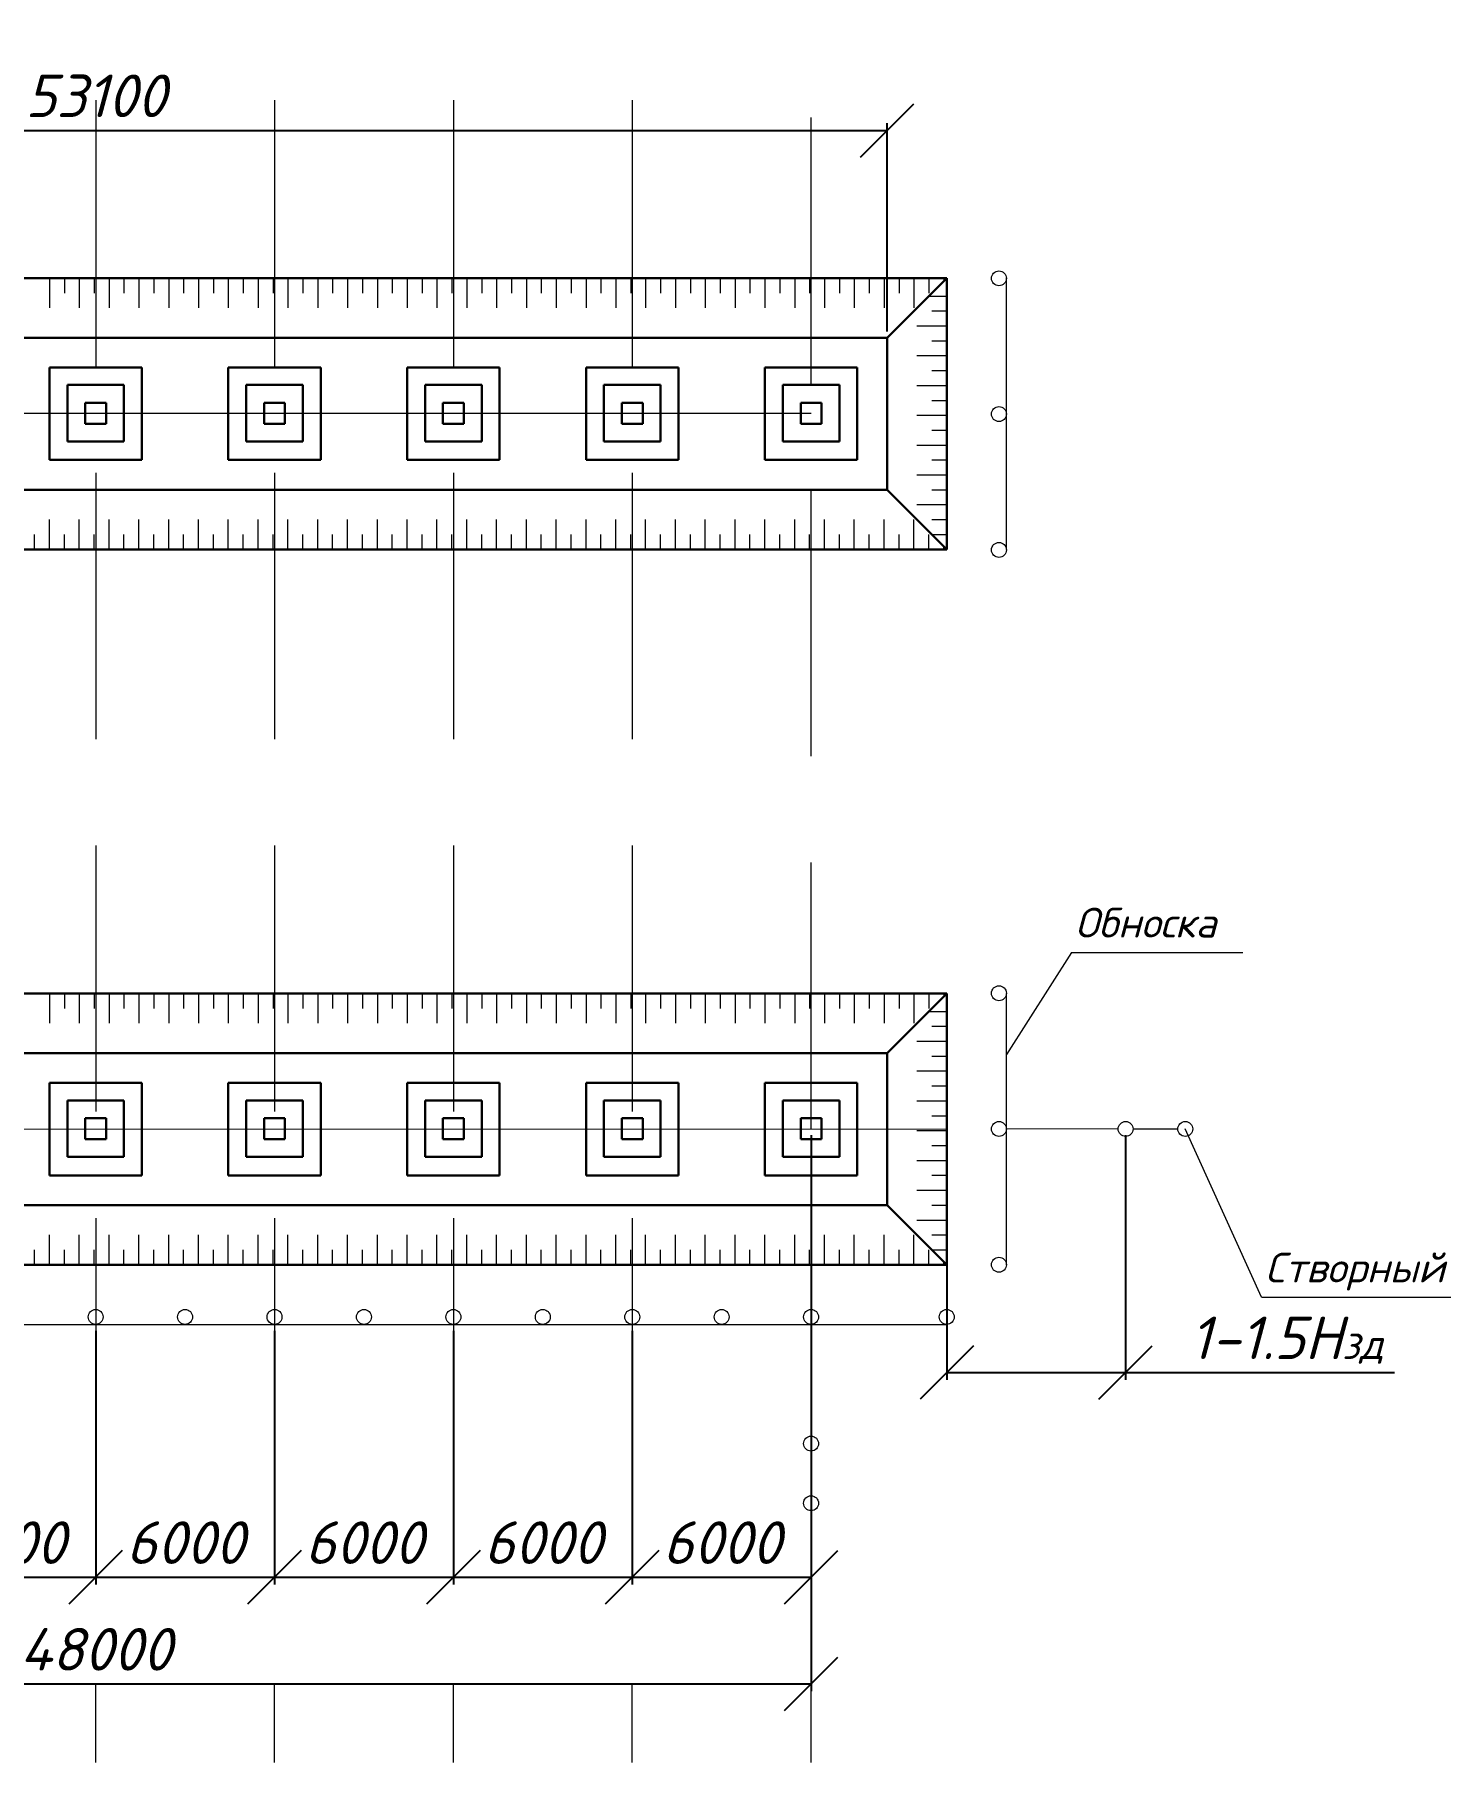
# Model space of a CAD drawing. Header units: millimetres. Extents: x 1422334 to 1587362, y 445536 to 446570.
# Drawn here: x 1586699.8 to 1586765.8, y 446402.8 to 446484 of the extents above; entities that cross this region are included whole.
import ezdxf

# ---------------------------------------------------------------- set-up
doc = ezdxf.new("R2010")
doc.units = ezdxf.units.MM
doc.header["$LTSCALE"] = 50
doc.linetypes.add('GOST2.303 4', pattern=[7, 5, -2, 0])
doc.layers.get('0').update_dxf_attribs({"lineweight": 13})
for name, color, linetype, lineweight in [('fund transh', 7, 'Continuous', 30), ('Линии склона', 7, 'Continuous', 30), ('оси траншей размеры', 7, 'Continuous', 13)]:
    doc.layers.add(name, color=color, linetype=linetype, lineweight=lineweight)
doc.styles.get("Standard").update_dxf_attribs({"font": 'isocpeui.ttf'})
doc.dimstyles.new('200', dxfattribs={"dimtxt": 2.5, "dimasz": 2.5, "dimexe": 0.3445, "dimexo": 0.3, "dimtad": 1, "dimlfac": 500, "dimtxsty": 'Standard', "dimblk": 'OBLIQUE', "dimcen": 2.5, "dimadec": 0, "dimazin": 0, "dimtfac": 1, "dimtmove": 0, "dimatfit": 3, "dimfxl": 1, "dimarcsym": 0})

# ---------------------------------------------------------------- blocks, each defined once
blk = doc.blocks.new('_Oblique')
at = {"color": 0, "linetype": 'ByBlock', "lineweight": -2}
blk.add_line((-0.5, -0.5), (0.5, 0.5), dxfattribs=at)
blk = doc.blocks.new('*D1813')
at = {"layer": 'Defpoints', "color": 0, "ltscale": 10000, "transparency": 16777216}
for p in [(1586669.073, 446432.604), (1586736.273, 446432.604), (1586736.273, 446406.525)]:
    blk.add_point(p, dxfattribs=at)
at = {"layer": 'оси траншей размеры', "color": 0, "lineweight": -2, "ltscale": 10000, "transparency": 16777216}
for p, q in [((1586669.073, 446432.304), (1586669.073, 446406.18)), ((1586736.273, 446432.304), (1586736.273, 446406.18)), ((1586669.073, 446406.525), (1586736.273, 446406.525))]:
    blk.add_line(p, q, dxfattribs=at)
at = {"layer": 'оси траншей размеры', "color": 0, "lineweight": -2, "ltscale": 10000, "transparency": 16777216, "xscale": 2.5, "yscale": 2.5, "zscale": 2.5, "rotation": 180}
blk.add_blockref('_Oblique', (1586669.073, 446406.525), dxfattribs=at)
at = {"layer": 'оси траншей размеры', "color": 0, "lineweight": -2, "ltscale": 10000, "transparency": 16777216, "xscale": 2.5, "yscale": 2.5, "zscale": 2.5}
blk.add_blockref('_Oblique', (1586736.273, 446406.525), dxfattribs=at)
at = {"layer": 'оси траншей размеры', "color": 0, "ltscale": 10000, "transparency": 16777216, "insert": (1586702.673, 446408.15), "char_height": 2, "attachment_point": 5}
blk.add_mtext('48000', dxfattribs=at)
blk = doc.blocks.new('*D1818')
at = {"layer": 'Defpoints', "color": 0, "ltscale": 10000, "transparency": 16777216}
for p in [(1586694.273, 446423.411), (1586702.673, 446423.411), (1586702.673, 446411.535)]:
    blk.add_point(p, dxfattribs=at)
at = {"layer": 'оси траншей размеры', "color": 0, "lineweight": -2, "ltscale": 10000, "transparency": 16777216}
for p, q in [((1586694.273, 446423.111), (1586694.273, 446411.191)), ((1586702.673, 446423.111), (1586702.673, 446411.191)), ((1586694.273, 446411.535), (1586702.673, 446411.535))]:
    blk.add_line(p, q, dxfattribs=at)
at = {"layer": 'оси траншей размеры', "color": 0, "lineweight": -2, "ltscale": 10000, "transparency": 16777216, "xscale": 2.5, "yscale": 2.5, "zscale": 2.5, "rotation": 180}
blk.add_blockref('_Oblique', (1586694.273, 446411.535), dxfattribs=at)
at = {"layer": 'оси траншей размеры', "color": 0, "lineweight": -2, "ltscale": 10000, "transparency": 16777216, "xscale": 2.5, "yscale": 2.5, "zscale": 2.5}
blk.add_blockref('_Oblique', (1586702.673, 446411.535), dxfattribs=at)
at = {"layer": 'оси траншей размеры', "color": 0, "ltscale": 10000, "transparency": 16777216, "insert": (1586698.473, 446413.16), "char_height": 2, "attachment_point": 5}
blk.add_mtext('6000', dxfattribs=at)
blk = doc.blocks.new('*D1819')
at = {"layer": 'Defpoints', "color": 0, "ltscale": 10000, "transparency": 16777216}
for p in [(1586702.673, 446423.411), (1586711.073, 446423.411), (1586711.073, 446411.535)]:
    blk.add_point(p, dxfattribs=at)
at = {"layer": 'оси траншей размеры', "color": 0, "lineweight": -2, "ltscale": 10000, "transparency": 16777216}
for p, q in [((1586702.673, 446423.111), (1586702.673, 446411.191)), ((1586711.073, 446423.111), (1586711.073, 446411.191)), ((1586702.673, 446411.535), (1586711.073, 446411.535))]:
    blk.add_line(p, q, dxfattribs=at)
at = {"layer": 'оси траншей размеры', "color": 0, "lineweight": -2, "ltscale": 10000, "transparency": 16777216, "xscale": 2.5, "yscale": 2.5, "zscale": 2.5, "rotation": 180}
blk.add_blockref('_Oblique', (1586702.673, 446411.535), dxfattribs=at)
at = {"layer": 'оси траншей размеры', "color": 0, "lineweight": -2, "ltscale": 10000, "transparency": 16777216, "xscale": 2.5, "yscale": 2.5, "zscale": 2.5}
blk.add_blockref('_Oblique', (1586711.073, 446411.535), dxfattribs=at)
at = {"layer": 'оси траншей размеры', "color": 0, "ltscale": 10000, "transparency": 16777216, "insert": (1586706.873, 446413.16), "char_height": 2, "attachment_point": 5}
blk.add_mtext('6000', dxfattribs=at)
blk = doc.blocks.new('*D1820')
at = {"layer": 'Defpoints', "color": 0, "ltscale": 10000, "transparency": 16777216}
for p in [(1586711.073, 446423.411), (1586719.473, 446423.411), (1586719.473, 446411.535)]:
    blk.add_point(p, dxfattribs=at)
at = {"layer": 'оси траншей размеры', "color": 0, "lineweight": -2, "ltscale": 10000, "transparency": 16777216}
for p, q in [((1586711.073, 446423.111), (1586711.073, 446411.191)), ((1586719.473, 446423.111), (1586719.473, 446411.191)), ((1586711.073, 446411.535), (1586719.473, 446411.535))]:
    blk.add_line(p, q, dxfattribs=at)
at = {"layer": 'оси траншей размеры', "color": 0, "lineweight": -2, "ltscale": 10000, "transparency": 16777216, "xscale": 2.5, "yscale": 2.5, "zscale": 2.5, "rotation": 180}
blk.add_blockref('_Oblique', (1586711.073, 446411.535), dxfattribs=at)
at = {"layer": 'оси траншей размеры', "color": 0, "lineweight": -2, "ltscale": 10000, "transparency": 16777216, "xscale": 2.5, "yscale": 2.5, "zscale": 2.5}
blk.add_blockref('_Oblique', (1586719.473, 446411.535), dxfattribs=at)
at = {"layer": 'оси траншей размеры', "color": 0, "ltscale": 10000, "transparency": 16777216, "insert": (1586715.273, 446413.16), "char_height": 2, "attachment_point": 5}
blk.add_mtext('6000', dxfattribs=at)
blk = doc.blocks.new('*D1821')
at = {"layer": 'Defpoints', "color": 0, "ltscale": 10000, "transparency": 16777216}
for p in [(1586719.473, 446423.411), (1586727.873, 446423.411), (1586727.873, 446411.535)]:
    blk.add_point(p, dxfattribs=at)
at = {"layer": 'оси траншей размеры', "color": 0, "lineweight": -2, "ltscale": 10000, "transparency": 16777216}
for p, q in [((1586719.473, 446423.111), (1586719.473, 446411.191)), ((1586727.873, 446423.111), (1586727.873, 446411.191)), ((1586719.473, 446411.535), (1586727.873, 446411.535))]:
    blk.add_line(p, q, dxfattribs=at)
at = {"layer": 'оси траншей размеры', "color": 0, "lineweight": -2, "ltscale": 10000, "transparency": 16777216, "xscale": 2.5, "yscale": 2.5, "zscale": 2.5, "rotation": 180}
blk.add_blockref('_Oblique', (1586719.473, 446411.535), dxfattribs=at)
at = {"layer": 'оси траншей размеры', "color": 0, "lineweight": -2, "ltscale": 10000, "transparency": 16777216, "xscale": 2.5, "yscale": 2.5, "zscale": 2.5}
blk.add_blockref('_Oblique', (1586727.873, 446411.535), dxfattribs=at)
at = {"layer": 'оси траншей размеры', "color": 0, "ltscale": 10000, "transparency": 16777216, "insert": (1586723.673, 446413.16), "char_height": 2, "attachment_point": 5}
blk.add_mtext('6000', dxfattribs=at)
blk = doc.blocks.new('*D1822')
at = {"layer": 'Defpoints', "color": 0, "ltscale": 10000, "transparency": 16777216}
for p in [(1586727.873, 446423.411), (1586736.273, 446423.411), (1586736.273, 446411.535)]:
    blk.add_point(p, dxfattribs=at)
at = {"layer": 'оси траншей размеры', "color": 0, "lineweight": -2, "ltscale": 10000, "transparency": 16777216}
for p, q in [((1586727.873, 446423.111), (1586727.873, 446411.191)), ((1586736.273, 446423.111), (1586736.273, 446411.191)), ((1586727.873, 446411.535), (1586736.273, 446411.535))]:
    blk.add_line(p, q, dxfattribs=at)
at = {"layer": 'оси траншей размеры', "color": 0, "lineweight": -2, "ltscale": 10000, "transparency": 16777216, "xscale": 2.5, "yscale": 2.5, "zscale": 2.5, "rotation": 180}
blk.add_blockref('_Oblique', (1586727.873, 446411.535), dxfattribs=at)
at = {"layer": 'оси траншей размеры', "color": 0, "lineweight": -2, "ltscale": 10000, "transparency": 16777216, "xscale": 2.5, "yscale": 2.5, "zscale": 2.5}
blk.add_blockref('_Oblique', (1586736.273, 446411.535), dxfattribs=at)
at = {"layer": 'оси траншей размеры', "color": 0, "ltscale": 10000, "transparency": 16777216, "insert": (1586732.073, 446413.16), "char_height": 2, "attachment_point": 5}
blk.add_mtext('6000', dxfattribs=at)
blk = doc.blocks.new('*D1823')
at = {"layer": 'Defpoints', "color": 0, "ltscale": 10000, "transparency": 16777216}
for p in [(1586742.643, 446432.591), (1586751.043, 446432.591), (1586751.043, 446421.156)]:
    blk.add_point(p, dxfattribs=at)
at = {"layer": 'оси траншей размеры', "color": 0, "lineweight": -2, "ltscale": 10000, "transparency": 16777216}
for p, q in [((1586742.643, 446432.291), (1586742.643, 446420.811)), ((1586751.043, 446432.291), (1586751.043, 446420.811)), ((1586742.643, 446421.156), (1586751.043, 446421.156)), ((1586751.043, 446421.156), (1586763.664, 446421.156))]:
    blk.add_line(p, q, dxfattribs=at)
at = {"layer": 'оси траншей размеры', "color": 0, "lineweight": -2, "ltscale": 10000, "transparency": 16777216, "xscale": 2.5, "yscale": 2.5, "zscale": 2.5, "rotation": 180}
blk.add_blockref('_Oblique', (1586742.643, 446421.156), dxfattribs=at)
at = {"layer": 'оси траншей размеры', "color": 0, "lineweight": -2, "ltscale": 10000, "transparency": 16777216, "xscale": 2.5, "yscale": 2.5, "zscale": 2.5}
blk.add_blockref('_Oblique', (1586751.043, 446421.156), dxfattribs=at)
at = {"layer": 'оси траншей размеры', "color": 0, "ltscale": 10000, "transparency": 16777216, "insert": (1586758.604, 446422.781), "char_height": 2, "attachment_point": 5}
blk.add_mtext('1-1.5H{\\H0.7x;\\S^ зд;}', dxfattribs=at)
blk = doc.blocks.new('*D2120')
at = {"layer": 'Defpoints', "color": 0, "ltscale": 10000, "transparency": 16777216}
for p in [(1586739.843, 446479.491), (1586665.503, 446469.751, -8264.643), (1586739.843, 446469.751, -8264.643)]:
    blk.add_point(p, dxfattribs=at)
at = {"layer": 'оси траншей размеры', "color": 0, "lineweight": -2, "ltscale": 10000, "transparency": 16777216}
for p, q in [((1586665.503, 446470.051), (1586665.503, 446479.835)), ((1586739.843, 446470.051), (1586739.843, 446479.835)), ((1586665.503, 446479.491), (1586739.843, 446479.491))]:
    blk.add_line(p, q, dxfattribs=at)
at = {"layer": 'оси траншей размеры', "color": 0, "lineweight": -2, "ltscale": 10000, "transparency": 16777216, "xscale": 2.5, "yscale": 2.5, "zscale": 2.5, "rotation": 180}
blk.add_blockref('_Oblique', (1586665.503, 446479.491), dxfattribs=at)
at = {"layer": 'оси траншей размеры', "color": 0, "lineweight": -2, "ltscale": 10000, "transparency": 16777216, "xscale": 2.5, "yscale": 2.5, "zscale": 2.5}
blk.add_blockref('_Oblique', (1586739.843, 446479.491), dxfattribs=at)
at = {"layer": 'оси траншей размеры', "color": 0, "ltscale": 10000, "transparency": 16777216, "insert": (1586702.673, 446481.116), "char_height": 2, "attachment_point": 5}
blk.add_mtext('53100', dxfattribs=at)

msp = doc.modelspace()

# ---------------------------------------------------------------- linework, layer by layer
at = {"layer": 'fund transh', "ltscale": 10000}
for p, q in [((1586704.842836, 446468.351392), (1586700.502836, 446468.351392)), ((1586700.502836, 446468.351392), (1586700.502836, 446464.011392)), ((1586704.842836, 446464.011392), (1586704.842836, 446468.351392)), ((1586713.242836, 446468.351392), (1586708.902836, 446468.351392)), ((1586708.902836, 446468.351392), (1586708.902836, 446464.011392)), ((1586713.242836, 446464.011392), (1586713.242836, 446468.351392)), ((1586721.642836, 446468.351392), (1586717.302836, 446468.351392)), ((1586717.302836, 446468.351392), (1586717.302836, 446464.011392)), ((1586721.642836, 446464.011392), (1586721.642836, 446468.351392)), ((1586730.042836, 446468.351392), (1586725.702836, 446468.351392)), ((1586725.702836, 446468.351392), (1586725.702836, 446464.011392)), ((1586730.042836, 446464.011392), (1586730.042836, 446468.351392)), ((1586738.442836, 446468.351392), (1586734.102836, 446468.351392)), ((1586734.102836, 446468.351392), (1586734.102836, 446464.011392)), ((1586738.442836, 446464.011392), (1586738.442836, 446468.351392)), ((1586701.342836, 446464.874447), (1586701.342836, 446467.534447)), ((1586701.342836, 446467.534447), (1586704.002836, 446467.534447)), ((1586704.002836, 446467.534447), (1586704.002836, 446464.874447)), ((1586709.742836, 446464.874447), (1586709.742836, 446467.534447)), ((1586709.742836, 446467.534447), (1586712.402836, 446467.534447)), ((1586712.402836, 446467.534447), (1586712.402836, 446464.874447)), ((1586718.142836, 446464.874447), (1586718.142836, 446467.534447)), ((1586718.142836, 446467.534447), (1586720.802836, 446467.534447)), ((1586720.802836, 446467.534447), (1586720.802836, 446464.874447)), ((1586726.542836, 446464.874447), (1586726.542836, 446467.534447)), ((1586726.542836, 446467.534447), (1586729.202836, 446467.534447)), ((1586729.202836, 446467.534447), (1586729.202836, 446464.874447)), ((1586734.942836, 446464.874447), (1586734.942836, 446467.534447)), ((1586734.942836, 446467.534447), (1586737.602836, 446467.534447)), ((1586737.602836, 446467.534447), (1586737.602836, 446464.874447)), ((1586702.182836, 446465.714447), (1586702.182836, 446466.694447)), ((1586702.182836, 446466.694447), (1586703.162836, 446466.694447)), ((1586703.162836, 446466.694447), (1586703.162836, 446465.714447)), ((1586710.582836, 446465.714447), (1586710.582836, 446466.694447)), ((1586710.582836, 446466.694447), (1586711.562836, 446466.694447)), ((1586711.562836, 446466.694447), (1586711.562836, 446465.714447)), ((1586718.982836, 446465.714447), (1586718.982836, 446466.694447)), ((1586718.982836, 446466.694447), (1586719.962836, 446466.694447)), ((1586719.962836, 446466.694447), (1586719.962836, 446465.714447)), ((1586727.382836, 446465.714447), (1586727.382836, 446466.694447)), ((1586727.382836, 446466.694447), (1586728.362836, 446466.694447)), ((1586728.362836, 446466.694447), (1586728.362836, 446465.714447)), ((1586735.782836, 446465.714447), (1586735.782836, 446466.694447)), ((1586735.782836, 446466.694447), (1586736.762836, 446466.694447)), ((1586736.762836, 446466.694447), (1586736.762836, 446465.714447)), ((1586703.162836, 446465.714447), (1586702.182836, 446465.714447)), ((1586711.562836, 446465.714447), (1586710.582836, 446465.714447)), ((1586719.962836, 446465.714447), (1586718.982836, 446465.714447)), ((1586728.362836, 446465.714447), (1586727.382836, 446465.714447)), ((1586736.762836, 446465.714447), (1586735.782836, 446465.714447)), ((1586704.002836, 446464.874447), (1586701.342836, 446464.874447)), ((1586712.402836, 446464.874447), (1586709.742836, 446464.874447)), ((1586720.802836, 446464.874447), (1586718.142836, 446464.874447)), ((1586729.202836, 446464.874447), (1586726.542836, 446464.874447)), ((1586737.602836, 446464.874447), (1586734.942836, 446464.874447)), ((1586700.502836, 446464.011392), (1586704.842836, 446464.011392)), ((1586708.902836, 446464.011392), (1586713.242836, 446464.011392)), ((1586717.302836, 446464.011392), (1586721.642836, 446464.011392)), ((1586725.702836, 446464.011392), (1586730.042836, 446464.011392)), ((1586734.102836, 446464.011392), (1586738.442836, 446464.011392)), ((1586704.842836, 446434.751392), (1586700.502836, 446434.751392)), ((1586700.502836, 446434.751392), (1586700.502836, 446430.411392)), ((1586704.842836, 446430.411392), (1586704.842836, 446434.751392)), ((1586713.242836, 446434.751392), (1586708.902836, 446434.751392)), ((1586708.902836, 446434.751392), (1586708.902836, 446430.411392)), ((1586713.242836, 446430.411392), (1586713.242836, 446434.751392)), ((1586721.642836, 446434.751392), (1586717.302836, 446434.751392)), ((1586717.302836, 446434.751392), (1586717.302836, 446430.411392)), ((1586721.642836, 446430.411392), (1586721.642836, 446434.751392)), ((1586730.042836, 446434.751392), (1586725.702836, 446434.751392)), ((1586725.702836, 446434.751392), (1586725.702836, 446430.411392)), ((1586730.042836, 446430.411392), (1586730.042836, 446434.751392)), ((1586738.442836, 446434.751392), (1586734.102836, 446434.751392)), ((1586734.102836, 446434.751392), (1586734.102836, 446430.411392)), ((1586738.442836, 446430.411392), (1586738.442836, 446434.751392)), ((1586701.342836, 446431.274447), (1586701.342836, 446433.934447)), ((1586701.342836, 446433.934447), (1586704.002836, 446433.934447)), ((1586704.002836, 446433.934447), (1586704.002836, 446431.274447)), ((1586709.742836, 446431.274447), (1586709.742836, 446433.934447)), ((1586709.742836, 446433.934447), (1586712.402836, 446433.934447)), ((1586712.402836, 446433.934447), (1586712.402836, 446431.274447)), ((1586718.142836, 446431.274447), (1586718.142836, 446433.934447)), ((1586718.142836, 446433.934447), (1586720.802836, 446433.934447)), ((1586720.802836, 446433.934447), (1586720.802836, 446431.274447)), ((1586726.542836, 446431.274447), (1586726.542836, 446433.934447)), ((1586726.542836, 446433.934447), (1586729.202836, 446433.934447)), ((1586729.202836, 446433.934447), (1586729.202836, 446431.274447)), ((1586734.942836, 446431.274447), (1586734.942836, 446433.934447)), ((1586734.942836, 446433.934447), (1586737.602836, 446433.934447)), ((1586737.602836, 446433.934447), (1586737.602836, 446431.274447)), ((1586702.182836, 446432.114447), (1586702.182836, 446433.094447)), ((1586702.182836, 446433.094447), (1586703.162836, 446433.094447)), ((1586703.162836, 446433.094447), (1586703.162836, 446432.114447)), ((1586710.582836, 446432.114447), (1586710.582836, 446433.094447)), ((1586710.582836, 446433.094447), (1586711.562836, 446433.094447)), ((1586711.562836, 446433.094447), (1586711.562836, 446432.114447)), ((1586718.982836, 446432.114447), (1586718.982836, 446433.094447)), ((1586718.982836, 446433.094447), (1586719.962836, 446433.094447)), ((1586719.962836, 446433.094447), (1586719.962836, 446432.114447)), ((1586727.382836, 446432.114447), (1586727.382836, 446433.094447)), ((1586727.382836, 446433.094447), (1586728.362836, 446433.094447)), ((1586728.362836, 446433.094447), (1586728.362836, 446432.114447)), ((1586735.782836, 446432.114447), (1586735.782836, 446433.094447)), ((1586735.782836, 446433.094447), (1586736.762836, 446433.094447)), ((1586736.762836, 446433.094447), (1586736.762836, 446432.114447)), ((1586703.162836, 446432.114447), (1586702.182836, 446432.114447)), ((1586711.562836, 446432.114447), (1586710.582836, 446432.114447)), ((1586719.962836, 446432.114447), (1586718.982836, 446432.114447)), ((1586728.362836, 446432.114447), (1586727.382836, 446432.114447)), ((1586736.762836, 446432.114447), (1586735.782836, 446432.114447)), ((1586704.002836, 446431.274447), (1586701.342836, 446431.274447)), ((1586712.402836, 446431.274447), (1586709.742836, 446431.274447)), ((1586720.802836, 446431.274447), (1586718.142836, 446431.274447)), ((1586729.202836, 446431.274447), (1586726.542836, 446431.274447)), ((1586737.602836, 446431.274447), (1586734.942836, 446431.274447)), ((1586700.502836, 446430.411392), (1586704.842836, 446430.411392)), ((1586708.902836, 446430.411392), (1586713.242836, 446430.411392)), ((1586717.302836, 446430.411392), (1586721.642836, 446430.411392)), ((1586725.702836, 446430.411392), (1586730.042836, 446430.411392)), ((1586734.102836, 446430.411392), (1586738.442836, 446430.411392))]:
    msp.add_line(p, q, dxfattribs=at)
at = {"layer": 'Линии склона', "ltscale": 10000}
for p, q in [((1586662.702836, 446472.551392), (1586742.642836, 446472.551392)), ((1586739.842836, 446469.751392), (1586742.642836, 446472.551392)), ((1586742.642836, 446472.551392), (1586742.642836, 446459.811392)), ((1586665.502836, 446469.751392), (1586739.842836, 446469.751392)), ((1586739.842836, 446469.751392), (1586739.842836, 446462.611392)), ((1586739.842836, 446462.611392), (1586665.502836, 446462.611392)), ((1586739.842836, 446462.611392), (1586742.642836, 446459.811392)), ((1586742.642836, 446459.811392), (1586662.702836, 446459.811392)), ((1586662.702836, 446438.951392), (1586742.642836, 446438.951392)), ((1586739.842836, 446436.151392), (1586742.642836, 446438.951392)), ((1586742.642836, 446438.951392), (1586742.642836, 446426.211392)), ((1586665.502836, 446436.151392), (1586739.842836, 446436.151392)), ((1586739.842836, 446436.151392), (1586739.842836, 446429.011392)), ((1586665.502836, 446429.011392), (1586739.842836, 446429.011392)), ((1586739.842836, 446429.011392), (1586742.642836, 446426.211392)), ((1586662.702836, 446426.211392), (1586742.642836, 446426.211392))]:
    msp.add_line(p, q, dxfattribs=at)
at = {"layer": 'оси траншей размеры', "linetype": 'GOST2.303 4', "ltscale": 0.05}
for p, q in [((1586702.672836, 446533.404447), (1586702.672836, 446411.535149)), ((1586711.072836, 446533.404447), (1586711.072836, 446411.535149)), ((1586719.472836, 446533.404447), (1586719.472836, 446411.535149)), ((1586727.872836, 446533.404447), (1586727.872836, 446411.535149)), ((1586736.272836, 446432.604447), (1586736.272836, 446533.404447))]:
    msp.add_line(p, q, dxfattribs=at)
at = {"layer": 'оси траншей размеры', "ltscale": 10000}
for p, q in [((1586700.502836, 446472.551392), (1586700.502836, 446471.151392)), ((1586700.502836, 446472.551392), (1586701.202836, 446472.551392)), ((1586701.202836, 446472.551392), (1586701.202836, 446471.851392)), ((1586701.902836, 446472.551392), (1586701.902836, 446471.151392)), ((1586702.602836, 446472.551392), (1586702.602836, 446471.851392)), ((1586703.302836, 446472.551392), (1586703.302836, 446471.151392)), ((1586704.002836, 446472.551392), (1586704.002836, 446471.851392)), ((1586704.702836, 446472.551392), (1586704.702836, 446471.151392)), ((1586704.702836, 446472.551392), (1586705.402836, 446472.551392)), ((1586705.402836, 446472.551392), (1586705.402836, 446471.851392)), ((1586706.102836, 446472.551392), (1586706.102836, 446471.151392)), ((1586706.802836, 446472.551392), (1586706.802836, 446471.851392)), ((1586707.502836, 446472.551392), (1586707.502836, 446471.151392)), ((1586708.202836, 446472.551392), (1586708.202836, 446471.851392)), ((1586708.902836, 446472.551392), (1586708.902836, 446471.151392)), ((1586708.902836, 446472.551392), (1586709.602836, 446472.551392)), ((1586709.602836, 446472.551392), (1586709.602836, 446471.851392)), ((1586710.302836, 446472.551392), (1586710.302836, 446471.151392)), ((1586711.002836, 446472.551392), (1586711.002836, 446471.851392)), ((1586711.702836, 446472.551392), (1586711.702836, 446471.151392)), ((1586712.402836, 446472.551392), (1586712.402836, 446471.851392)), ((1586713.102836, 446472.551392), (1586713.102836, 446471.151392)), ((1586713.102836, 446472.551392), (1586713.802836, 446472.551392)), ((1586713.802836, 446472.551392), (1586713.802836, 446471.851392)), ((1586714.502836, 446472.551392), (1586714.502836, 446471.151392)), ((1586715.202836, 446472.551392), (1586715.202836, 446471.851392)), ((1586715.902836, 446472.551392), (1586715.902836, 446471.151392)), ((1586716.602836, 446472.551392), (1586716.602836, 446471.851392)), ((1586717.302836, 446472.551392), (1586717.302836, 446471.151392)), ((1586717.302836, 446472.551392), (1586718.002836, 446472.551392)), ((1586718.002836, 446472.551392), (1586718.002836, 446471.851392)), ((1586718.702836, 446472.551392), (1586718.702836, 446471.151392)), ((1586719.402836, 446472.551392), (1586719.402836, 446471.851392)), ((1586720.102836, 446472.551392), (1586720.102836, 446471.151392)), ((1586720.802836, 446472.551392), (1586720.802836, 446471.851392)), ((1586721.502836, 446472.551392), (1586721.502836, 446471.151392)), ((1586721.502836, 446472.551392), (1586722.202836, 446472.551392)), ((1586722.202836, 446472.551392), (1586722.202836, 446471.851392)), ((1586722.902836, 446472.551392), (1586722.902836, 446471.151392)), ((1586723.602836, 446472.551392), (1586723.602836, 446471.851392)), ((1586724.302836, 446472.551392), (1586724.302836, 446471.151392)), ((1586725.002836, 446472.551392), (1586725.002836, 446471.851392)), ((1586725.702836, 446472.551392), (1586725.702836, 446471.151392)), ((1586725.702836, 446472.551392), (1586726.402836, 446472.551392)), ((1586726.402836, 446472.551392), (1586726.402836, 446471.851392)), ((1586727.102836, 446472.551392), (1586727.102836, 446471.151392)), ((1586727.802836, 446472.551392), (1586727.802836, 446471.851392)), ((1586728.502836, 446472.551392), (1586728.502836, 446471.151392)), ((1586729.202836, 446472.551392), (1586729.202836, 446471.851392)), ((1586729.902836, 446472.551392), (1586729.902836, 446471.151392)), ((1586729.902836, 446472.551392), (1586730.602836, 446472.551392)), ((1586730.602836, 446472.551392), (1586730.602836, 446471.851392)), ((1586731.302836, 446472.551392), (1586731.302836, 446471.151392)), ((1586732.002836, 446472.551392), (1586732.002836, 446471.851392)), ((1586732.702836, 446472.551392), (1586732.702836, 446471.151392)), ((1586733.402836, 446472.551392), (1586733.402836, 446471.851392)), ((1586734.102836, 446472.551392), (1586734.102836, 446471.151392)), ((1586734.102836, 446472.551392), (1586734.802836, 446472.551392)), ((1586734.802836, 446472.551392), (1586734.802836, 446471.851392)), ((1586735.502836, 446472.551392), (1586735.502836, 446471.151392)), ((1586736.202836, 446472.551392), (1586736.202836, 446471.851392)), ((1586736.902836, 446472.551392), (1586736.902836, 446471.151392)), ((1586737.602836, 446472.551392), (1586737.602836, 446471.851392)), ((1586738.302836, 446472.551392), (1586738.302836, 446471.151392)), ((1586738.302836, 446472.551392), (1586739.002836, 446472.551392)), ((1586739.002836, 446472.551392), (1586739.002836, 446471.851392)), ((1586739.702836, 446472.551392), (1586739.702836, 446471.151392)), ((1586740.402836, 446472.551392), (1586740.402836, 446471.851392)), ((1586741.102836, 446472.551392), (1586741.102836, 446471.151392)), ((1586741.802836, 446472.551392), (1586741.802836, 446471.851392)), ((1586742.502836, 446472.551392), (1586742.502836, 446472.411392)), ((1586745.442836, 446459.811392), (1586745.442836, 446472.551392)), ((1586742.642836, 446471.697499), (1586741.788943, 446471.697499)), ((1586742.642836, 446470.997499), (1586741.942836, 446470.997499)), ((1586742.642836, 446470.297499), (1586741.242836, 446470.297499)), ((1586742.642836, 446469.597499), (1586741.942836, 446469.597499)), ((1586742.642836, 446468.897499), (1586741.242836, 446468.897499)), ((1586742.642836, 446468.197499), (1586741.942836, 446468.197499)), ((1586742.642836, 446467.497499), (1586741.242836, 446467.497499)), ((1586742.642836, 446466.797499), (1586741.942836, 446466.797499)), ((1586669.072836, 446466.204447), (1586736.272836, 446466.204447)), ((1586669.072836, 446466.204447), (1586736.272836, 446466.204447)), ((1586742.642836, 446466.097499), (1586741.242836, 446466.097499)), ((1586742.642836, 446465.397499), (1586741.942836, 446465.397499)), ((1586742.642836, 446464.697499), (1586741.242836, 446464.697499)), ((1586742.642836, 446463.997499), (1586741.942836, 446463.997499)), ((1586742.642836, 446463.297499), (1586741.242836, 446463.297499)), ((1586742.642836, 446461.897499), (1586741.242836, 446461.897499)), ((1586742.642836, 446462.597499), (1586741.942836, 446462.597499)), ((1586700.502836, 446459.811392), (1586700.502836, 446461.211392)), ((1586701.902836, 446459.811392), (1586701.902836, 446461.211392)), ((1586703.302836, 446459.811392), (1586703.302836, 446461.211392)), ((1586704.702836, 446459.811392), (1586704.702836, 446461.211392)), ((1586706.102836, 446459.811392), (1586706.102836, 446461.211392)), ((1586707.502836, 446459.811392), (1586707.502836, 446461.211392)), ((1586708.902836, 446459.811392), (1586708.902836, 446461.211392)), ((1586710.302836, 446459.811392), (1586710.302836, 446461.211392)), ((1586711.702836, 446459.811392), (1586711.702836, 446461.211392)), ((1586713.102836, 446459.811392), (1586713.102836, 446461.211392)), ((1586714.502836, 446459.811392), (1586714.502836, 446461.211392)), ((1586715.902836, 446459.811392), (1586715.902836, 446461.211392)), ((1586717.302836, 446459.811392), (1586717.302836, 446461.211392)), ((1586718.702836, 446459.811392), (1586718.702836, 446461.211392)), ((1586720.102836, 446459.811392), (1586720.102836, 446461.211392)), ((1586721.502836, 446459.811392), (1586721.502836, 446461.211392)), ((1586722.902836, 446459.811392), (1586722.902836, 446461.211392)), ((1586724.302836, 446459.811392), (1586724.302836, 446461.211392)), ((1586725.702836, 446459.811392), (1586725.702836, 446461.211392)), ((1586727.102836, 446459.811392), (1586727.102836, 446461.211392)), ((1586728.502836, 446459.811392), (1586728.502836, 446461.211392)), ((1586729.902836, 446459.811392), (1586729.902836, 446461.211392)), ((1586731.302836, 446459.811392), (1586731.302836, 446461.211392)), ((1586732.702836, 446459.811392), (1586732.702836, 446461.211392)), ((1586734.102836, 446459.811392), (1586734.102836, 446461.211392)), ((1586735.502836, 446459.811392), (1586735.502836, 446461.211392)), ((1586736.902836, 446459.811392), (1586736.902836, 446461.211392)), ((1586738.302836, 446459.811392), (1586738.302836, 446461.211392)), ((1586739.702836, 446459.811392), (1586739.702836, 446461.211392)), ((1586741.102836, 446459.811392), (1586741.102836, 446461.211392)), ((1586742.642836, 446461.197499), (1586741.942836, 446461.197499)), ((1586699.802836, 446459.811392), (1586699.802836, 446460.511392)), ((1586701.202836, 446459.811392), (1586701.202836, 446460.511392)), ((1586702.602836, 446459.811392), (1586702.602836, 446460.511392)), ((1586704.002836, 446459.811392), (1586704.002836, 446460.511392)), ((1586705.402836, 446459.811392), (1586705.402836, 446460.511392)), ((1586706.802836, 446459.811392), (1586706.802836, 446460.511392)), ((1586708.202836, 446459.811392), (1586708.202836, 446460.511392)), ((1586709.602836, 446459.811392), (1586709.602836, 446460.511392)), ((1586711.002836, 446459.811392), (1586711.002836, 446460.511392)), ((1586712.402836, 446459.811392), (1586712.402836, 446460.511392)), ((1586713.802836, 446459.811392), (1586713.802836, 446460.511392)), ((1586715.202836, 446459.811392), (1586715.202836, 446460.511392)), ((1586716.602836, 446459.811392), (1586716.602836, 446460.511392)), ((1586718.002836, 446459.811392), (1586718.002836, 446460.511392)), ((1586719.402836, 446459.811392), (1586719.402836, 446460.511392)), ((1586720.802836, 446459.811392), (1586720.802836, 446460.511392)), ((1586722.202836, 446459.811392), (1586722.202836, 446460.511392)), ((1586723.602836, 446459.811392), (1586723.602836, 446460.511392)), ((1586725.002836, 446459.811392), (1586725.002836, 446460.511392)), ((1586726.402836, 446459.811392), (1586726.402836, 446460.511392)), ((1586727.802836, 446459.811392), (1586727.802836, 446460.511392)), ((1586729.202836, 446459.811392), (1586729.202836, 446460.511392)), ((1586730.602836, 446459.811392), (1586730.602836, 446460.511392)), ((1586732.002836, 446459.811392), (1586732.002836, 446460.511392)), ((1586733.402836, 446459.811392), (1586733.402836, 446460.511392)), ((1586734.802836, 446459.811392), (1586734.802836, 446460.511392)), ((1586736.202836, 446459.811392), (1586736.202836, 446460.511392)), ((1586737.602836, 446459.811392), (1586737.602836, 446460.511392)), ((1586739.002836, 446459.811392), (1586739.002836, 446460.511392)), ((1586740.402836, 446459.811392), (1586740.402836, 446460.511392)), ((1586741.802836, 446459.811392), (1586741.802836, 446460.511392)), ((1586742.642836, 446460.497499), (1586741.956729, 446460.497499)), ((1586700.502836, 446459.811392), (1586701.202836, 446459.811392)), ((1586704.702836, 446459.811392), (1586705.402836, 446459.811392)), ((1586708.902836, 446459.811392), (1586709.602836, 446459.811392)), ((1586713.102836, 446459.811392), (1586713.802836, 446459.811392)), ((1586717.302836, 446459.811392), (1586718.002836, 446459.811392)), ((1586721.502836, 446459.811392), (1586722.202836, 446459.811392)), ((1586725.702836, 446459.811392), (1586726.402836, 446459.811392)), ((1586729.902836, 446459.811392), (1586730.602836, 446459.811392)), ((1586734.102836, 446459.811392), (1586734.802836, 446459.811392)), ((1586738.302836, 446459.811392), (1586739.002836, 446459.811392)), ((1586742.502836, 446459.811392), (1586742.502836, 446459.951392)), ((1586748.49927, 446440.882888), (1586745.442836, 446436.088822)), ((1586748.49927, 446440.882888), (1586756.547512, 446440.882888)), ((1586700.502836, 446438.951392), (1586700.502836, 446437.551392)), ((1586700.502836, 446438.951392), (1586701.202836, 446438.951392)), ((1586701.202836, 446438.951392), (1586701.202836, 446438.251392)), ((1586701.902836, 446438.951392), (1586701.902836, 446437.551392)), ((1586702.602836, 446438.951392), (1586702.602836, 446438.251392)), ((1586703.302836, 446438.951392), (1586703.302836, 446437.551392)), ((1586704.002836, 446438.951392), (1586704.002836, 446438.251392)), ((1586704.702836, 446438.951392), (1586704.702836, 446437.551392)), ((1586704.702836, 446438.951392), (1586705.402836, 446438.951392)), ((1586705.402836, 446438.951392), (1586705.402836, 446438.251392)), ((1586706.102836, 446438.951392), (1586706.102836, 446437.551392)), ((1586706.802836, 446438.951392), (1586706.802836, 446438.251392)), ((1586707.502836, 446438.951392), (1586707.502836, 446437.551392)), ((1586708.202836, 446438.951392), (1586708.202836, 446438.251392)), ((1586708.902836, 446438.951392), (1586708.902836, 446437.551392)), ((1586708.902836, 446438.951392), (1586709.602836, 446438.951392)), ((1586709.602836, 446438.951392), (1586709.602836, 446438.251392)), ((1586710.302836, 446438.951392), (1586710.302836, 446437.551392)), ((1586711.002836, 446438.951392), (1586711.002836, 446438.251392)), ((1586711.702836, 446438.951392), (1586711.702836, 446437.551392)), ((1586712.402836, 446438.951392), (1586712.402836, 446438.251392)), ((1586713.102836, 446438.951392), (1586713.102836, 446437.551392)), ((1586713.102836, 446438.951392), (1586713.802836, 446438.951392)), ((1586713.802836, 446438.951392), (1586713.802836, 446438.251392)), ((1586714.502836, 446438.951392), (1586714.502836, 446437.551392)), ((1586715.202836, 446438.951392), (1586715.202836, 446438.251392)), ((1586715.902836, 446438.951392), (1586715.902836, 446437.551392)), ((1586716.602836, 446438.951392), (1586716.602836, 446438.251392)), ((1586717.302836, 446438.951392), (1586717.302836, 446437.551392)), ((1586717.302836, 446438.951392), (1586718.002836, 446438.951392)), ((1586718.002836, 446438.951392), (1586718.002836, 446438.251392)), ((1586718.702836, 446438.951392), (1586718.702836, 446437.551392)), ((1586719.402836, 446438.951392), (1586719.402836, 446438.251392)), ((1586720.102836, 446438.951392), (1586720.102836, 446437.551392)), ((1586720.802836, 446438.951392), (1586720.802836, 446438.251392)), ((1586721.502836, 446438.951392), (1586721.502836, 446437.551392)), ((1586721.502836, 446438.951392), (1586722.202836, 446438.951392)), ((1586722.202836, 446438.951392), (1586722.202836, 446438.251392)), ((1586722.902836, 446438.951392), (1586722.902836, 446437.551392)), ((1586723.602836, 446438.951392), (1586723.602836, 446438.251392)), ((1586724.302836, 446438.951392), (1586724.302836, 446437.551392)), ((1586725.002836, 446438.951392), (1586725.002836, 446438.251392)), ((1586725.702836, 446438.951392), (1586725.702836, 446437.551392)), ((1586725.702836, 446438.951392), (1586726.402836, 446438.951392)), ((1586726.402836, 446438.951392), (1586726.402836, 446438.251392)), ((1586727.102836, 446438.951392), (1586727.102836, 446437.551392)), ((1586727.802836, 446438.951392), (1586727.802836, 446438.251392)), ((1586728.502836, 446438.951392), (1586728.502836, 446437.551392)), ((1586729.202836, 446438.951392), (1586729.202836, 446438.251392)), ((1586729.902836, 446438.951392), (1586729.902836, 446437.551392)), ((1586729.902836, 446438.951392), (1586730.602836, 446438.951392)), ((1586730.602836, 446438.951392), (1586730.602836, 446438.251392)), ((1586731.302836, 446438.951392), (1586731.302836, 446437.551392)), ((1586732.002836, 446438.951392), (1586732.002836, 446438.251392)), ((1586732.702836, 446438.951392), (1586732.702836, 446437.551392)), ((1586733.402836, 446438.951392), (1586733.402836, 446438.251392)), ((1586734.102836, 446438.951392), (1586734.102836, 446437.551392)), ((1586734.102836, 446438.951392), (1586734.802836, 446438.951392)), ((1586734.802836, 446438.951392), (1586734.802836, 446438.251392)), ((1586735.502836, 446438.951392), (1586735.502836, 446437.551392)), ((1586736.202836, 446438.951392), (1586736.202836, 446438.251392)), ((1586736.902836, 446438.951392), (1586736.902836, 446437.551392)), ((1586737.602836, 446438.951392), (1586737.602836, 446438.251392)), ((1586738.302836, 446438.951392), (1586738.302836, 446437.551392)), ((1586738.302836, 446438.951392), (1586739.002836, 446438.951392)), ((1586739.002836, 446438.951392), (1586739.002836, 446438.251392)), ((1586739.702836, 446438.951392), (1586739.702836, 446437.551392)), ((1586740.402836, 446438.951392), (1586740.402836, 446438.251392)), ((1586741.102836, 446438.951392), (1586741.102836, 446437.551392)), ((1586741.802836, 446438.951392), (1586741.802836, 446438.251392)), ((1586742.502836, 446438.951392), (1586742.502836, 446438.811392)), ((1586745.442836, 446426.211392), (1586745.442836, 446438.951392)), ((1586742.642836, 446438.097499), (1586741.788943, 446438.097499)), ((1586742.642836, 446437.397499), (1586741.942836, 446437.397499)), ((1586742.642836, 446436.697499), (1586741.242836, 446436.697499)), ((1586742.642836, 446435.997499), (1586741.942836, 446435.997499)), ((1586742.642836, 446435.297499), (1586741.242836, 446435.297499)), ((1586742.642836, 446434.597499), (1586741.942836, 446434.597499)), ((1586742.642836, 446433.897499), (1586741.242836, 446433.897499)), ((1586742.642836, 446433.197499), (1586741.942836, 446433.197499)), ((1586669.072836, 446432.604447), (1586742.642836, 446432.581392)), ((1586742.642836, 446432.497499), (1586741.242836, 446432.497499)), ((1586745.442836, 446432.604447), (1586750.69311, 446432.590594)), ((1586751.39311, 446432.590594), (1586753.49311, 446432.590594)), ((1586757.42544, 446424.682981), (1586753.84311, 446432.590594)), ((1586742.642836, 446431.097499), (1586741.242836, 446431.097499)), ((1586742.642836, 446431.797499), (1586741.942836, 446431.797499)), ((1586742.642836, 446430.397499), (1586741.942836, 446430.397499)), ((1586742.642836, 446429.697499), (1586741.242836, 446429.697499)), ((1586742.642836, 446428.997499), (1586741.942836, 446428.997499)), ((1586742.642836, 446428.297499), (1586741.242836, 446428.297499)), ((1586700.502836, 446426.211392), (1586700.502836, 446427.611392)), ((1586701.902836, 446426.211392), (1586701.902836, 446427.611392)), ((1586703.302836, 446426.211392), (1586703.302836, 446427.611392)), ((1586704.702836, 446426.211392), (1586704.702836, 446427.611392)), ((1586706.102836, 446426.211392), (1586706.102836, 446427.611392)), ((1586707.502836, 446426.211392), (1586707.502836, 446427.611392)), ((1586708.902836, 446426.211392), (1586708.902836, 446427.611392)), ((1586710.302836, 446426.211392), (1586710.302836, 446427.611392)), ((1586711.702836, 446426.211392), (1586711.702836, 446427.611392)), ((1586713.102836, 446426.211392), (1586713.102836, 446427.611392)), ((1586714.502836, 446426.211392), (1586714.502836, 446427.611392)), ((1586715.902836, 446426.211392), (1586715.902836, 446427.611392)), ((1586717.302836, 446426.211392), (1586717.302836, 446427.611392)), ((1586718.702836, 446426.211392), (1586718.702836, 446427.611392)), ((1586720.102836, 446426.211392), (1586720.102836, 446427.611392)), ((1586721.502836, 446426.211392), (1586721.502836, 446427.611392)), ((1586722.902836, 446426.211392), (1586722.902836, 446427.611392)), ((1586724.302836, 446426.211392), (1586724.302836, 446427.611392)), ((1586725.702836, 446426.211392), (1586725.702836, 446427.611392)), ((1586727.102836, 446426.211392), (1586727.102836, 446427.611392)), ((1586728.502836, 446426.211392), (1586728.502836, 446427.611392)), ((1586729.902836, 446426.211392), (1586729.902836, 446427.611392)), ((1586731.302836, 446426.211392), (1586731.302836, 446427.611392)), ((1586732.702836, 446426.211392), (1586732.702836, 446427.611392)), ((1586734.102836, 446426.211392), (1586734.102836, 446427.611392)), ((1586735.502836, 446426.211392), (1586735.502836, 446427.611392)), ((1586736.902836, 446426.211392), (1586736.902836, 446427.611392)), ((1586738.302836, 446426.211392), (1586738.302836, 446427.611392)), ((1586739.702836, 446426.211392), (1586739.702836, 446427.611392)), ((1586741.102836, 446426.211392), (1586741.102836, 446427.611392)), ((1586742.642836, 446427.597499), (1586741.942836, 446427.597499)), ((1586699.802836, 446426.211392), (1586699.802836, 446426.911392)), ((1586700.502836, 446426.211392), (1586701.202836, 446426.211392)), ((1586701.202836, 446426.211392), (1586701.202836, 446426.911392)), ((1586702.602836, 446426.211392), (1586702.602836, 446426.911392)), ((1586704.002836, 446426.211392), (1586704.002836, 446426.911392)), ((1586704.702836, 446426.211392), (1586705.402836, 446426.211392)), ((1586705.402836, 446426.211392), (1586705.402836, 446426.911392)), ((1586706.802836, 446426.211392), (1586706.802836, 446426.911392)), ((1586708.202836, 446426.211392), (1586708.202836, 446426.911392)), ((1586708.902836, 446426.211392), (1586709.602836, 446426.211392)), ((1586709.602836, 446426.211392), (1586709.602836, 446426.911392)), ((1586711.002836, 446426.211392), (1586711.002836, 446426.911392)), ((1586712.402836, 446426.211392), (1586712.402836, 446426.911392)), ((1586713.102836, 446426.211392), (1586713.802836, 446426.211392)), ((1586713.802836, 446426.211392), (1586713.802836, 446426.911392)), ((1586715.202836, 446426.211392), (1586715.202836, 446426.911392)), ((1586716.602836, 446426.211392), (1586716.602836, 446426.911392)), ((1586717.302836, 446426.211392), (1586718.002836, 446426.211392)), ((1586718.002836, 446426.211392), (1586718.002836, 446426.911392)), ((1586719.402836, 446426.211392), (1586719.402836, 446426.911392)), ((1586720.802836, 446426.211392), (1586720.802836, 446426.911392)), ((1586721.502836, 446426.211392), (1586722.202836, 446426.211392)), ((1586722.202836, 446426.211392), (1586722.202836, 446426.911392)), ((1586723.602836, 446426.211392), (1586723.602836, 446426.911392)), ((1586725.002836, 446426.211392), (1586725.002836, 446426.911392)), ((1586725.702836, 446426.211392), (1586726.402836, 446426.211392)), ((1586726.402836, 446426.211392), (1586726.402836, 446426.911392)), ((1586727.802836, 446426.211392), (1586727.802836, 446426.911392)), ((1586729.202836, 446426.211392), (1586729.202836, 446426.911392)), ((1586729.902836, 446426.211392), (1586730.602836, 446426.211392)), ((1586730.602836, 446426.211392), (1586730.602836, 446426.911392)), ((1586732.002836, 446426.211392), (1586732.002836, 446426.911392)), ((1586733.402836, 446426.211392), (1586733.402836, 446426.911392)), ((1586734.102836, 446426.211392), (1586734.802836, 446426.211392)), ((1586734.802836, 446426.211392), (1586734.802836, 446426.911392)), ((1586736.202836, 446426.211392), (1586736.202836, 446426.911392)), ((1586737.602836, 446426.211392), (1586737.602836, 446426.911392)), ((1586738.302836, 446426.211392), (1586739.002836, 446426.211392)), ((1586739.002836, 446426.211392), (1586739.002836, 446426.911392)), ((1586740.402836, 446426.211392), (1586740.402836, 446426.911392)), ((1586741.802836, 446426.211392), (1586741.802836, 446426.911392)), ((1586742.642836, 446426.897499), (1586741.956729, 446426.897499)), ((1586742.502836, 446426.211392), (1586742.502836, 446426.351392)), ((1586757.42544, 446424.682981), (1586771.646409, 446424.682981)), ((1586662.702836, 446423.411392), (1586742.642836, 446423.411392)), ((1586702.672836, 446402.835407), (1586702.672836, 446406.524694)), ((1586711.072836, 446402.835407), (1586711.072836, 446406.524694)), ((1586719.472836, 446402.835407), (1586719.472836, 446406.524694)), ((1586727.872836, 446402.835407), (1586727.872836, 446406.524694)), ((1586736.272836, 446402.835407), (1586736.272836, 446406.524694))]:
    msp.add_line(p, q, dxfattribs=at)
for centre in [(1586745.09311, 446472.54219), (1586745.09311, 446466.167539), (1586745.092836, 446459.788328), (1586745.09311, 446438.965245), (1586745.09311, 446432.590594), (1586751.04311, 446432.590594), (1586753.84311, 446432.590594), (1586745.092836, 446426.211383), (1586702.672836, 446423.761392), (1586706.872836, 446423.761378), (1586711.072836, 446423.761392), (1586715.272836, 446423.761378), (1586719.472836, 446423.761392), (1586723.672836, 446423.761378), (1586727.872836, 446423.761392), (1586732.072836, 446423.761378), (1586736.272836, 446423.761392), (1586742.642836, 446423.761392), (1586736.272836, 446417.811392), (1586736.272836, 446415.011392)]:
    msp.add_circle(centre, 0.35, dxfattribs=at)

# ---------------------------------------------------------------- texts
at = {"layer": 'оси траншей размеры', "ltscale": 10000, "char_height": 1.4, "attachment_point": 1}
for s, insert in [('Обноска', (1586748.666544, 446442.981638)), ('Створный знак', (1586757.592714, 446426.781731))]:
    msp.add_mtext_dynamic_manual_height_columns(s, width=22.00965505, gutter_width=25, heights=[0], dxfattribs=dict(at, insert=insert))

# ---------------------------------------------------------------- dimensions: what is measured, and where the dimension line sits
at = {"layer": 'оси траншей размеры', "ltscale": 10000}
for base, p1, p2, text, picture, middle in [((1586739.842836, 446479.490931, 8264.642599), (1586665.502836, 446469.751392), (1586739.842836, 446469.751392), '53100', '*D2120', (1586702.672836, 446481.115931, 8264.642599)), ((1586751.04311, 446421.155562), (1586742.642836, 446432.590594), (1586751.04311, 446432.590594), '1-1.5H{\\H0.7x;\\S^ зд;}', '*D1823', (1586758.603792, 446422.780562))]:
    dim = msp.add_linear_dim(base=base, p1=p1, p2=p2, text=text, dimstyle='200', override={"dimtxt": 2, "dimlfac": 714, "dimrnd": 1000}, dxfattribs=at)
    dim.commit()
    dim.dimension.update_dxf_attribs({"geometry": picture, "text_midpoint": middle})
for base, p1, p2, picture, middle in [((1586736.272836, 446406.524694), (1586669.072836, 446432.604447), (1586736.272836, 446432.604447), '*D1813', (1586702.672836, 446408.149694)), ((1586702.672836, 446411.535149), (1586694.272836, 446423.411392), (1586702.672836, 446423.411392), '*D1818', (1586698.472836, 446413.160149)), ((1586711.072836, 446411.535149), (1586702.672836, 446423.411392), (1586711.072836, 446423.411392), '*D1819', (1586706.872836, 446413.160149)), ((1586719.472836, 446411.535149), (1586711.072836, 446423.411392), (1586719.472836, 446423.411392), '*D1820', (1586715.272836, 446413.160149)), ((1586727.872836, 446411.535149), (1586719.472836, 446423.411392), (1586727.872836, 446423.411392), '*D1821', (1586723.672836, 446413.160149)), ((1586736.272836, 446411.535149), (1586727.872836, 446423.411392), (1586736.272836, 446423.411392), '*D1822', (1586732.072836, 446413.160149))]:
    dim = msp.add_linear_dim(base=base, p1=p1, p2=p2, dimstyle='200', override={"dimtxt": 2, "dimlfac": 714, "dimrnd": 1000}, dxfattribs=at)
    dim.commit()
    dim.dimension.update_dxf_attribs({"geometry": picture, "text_midpoint": middle})

doc.saveas('drawing.dxf')
